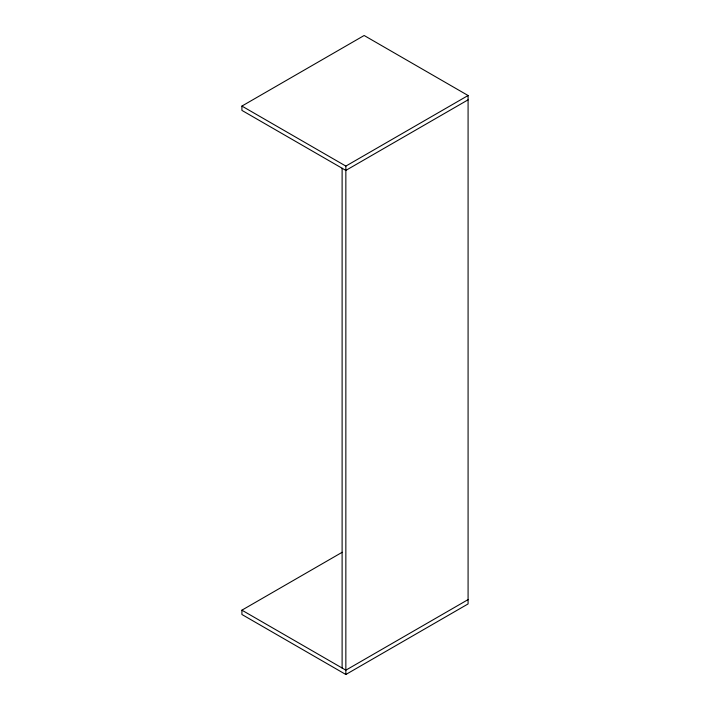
<?xml version="1.0" encoding="UTF-8"?>
<svg xmlns="http://www.w3.org/2000/svg" width="710" height="710" viewBox="0 0 710 710"><rect width="100%" height="100%" fill="white"/><g stroke="black" fill="none" stroke-linecap="round" stroke-linejoin="round"><path stroke-width="1.06" d="M468.085 99.835L345.85 170.4L241.915 110.396L241.915 106.074L364.15 35.5L468.085 95.513L468.085 603.926L345.85 674.5L241.915 614.487L241.915 610.165L342.184 552.273M241.915 106.074L345.85 166.087L468.085 95.513M468.085 599.604L345.85 670.178L241.915 610.165M345.85 166.087L345.85 674.5M342.113 168.243L342.113 668.021"/></g></svg>
